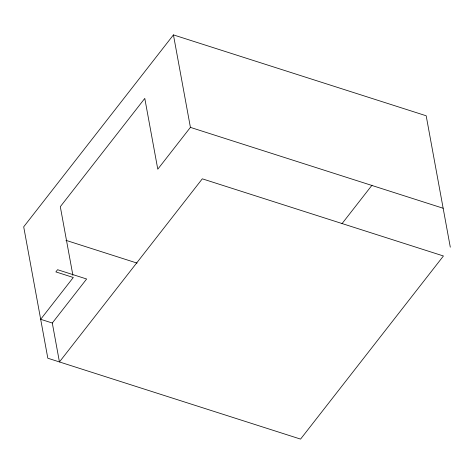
<?xml version="1.0" encoding="UTF-8"?>
<svg xmlns="http://www.w3.org/2000/svg" width="474" height="474" viewBox="0 0 474 474"><rect width="100%" height="100%" fill="white"/><g stroke="black" fill="none" stroke-linecap="round" stroke-linejoin="round"><path stroke-width="0.71" d="M450.3 247.179L426.179 115.775L173.437 34.898L23.7 226.821L47.821 358.226L300.563 439.102L443.433 255.984L202.303 178.828L59.44 361.946L52.294 323.025L86.635 279.002L57.585 269.712L55.867 271.91L73.298 277.486L40.675 319.304L52.294 323.025M173.437 34.898L190.412 127.382L157.783 169.2L144.789 98.408L60.305 206.694L72.901 275.323M341.985 223.692L372.025 185.192M190.412 127.382L443.154 208.258M65.939 240.336L137.051 263.088"/></g></svg>
